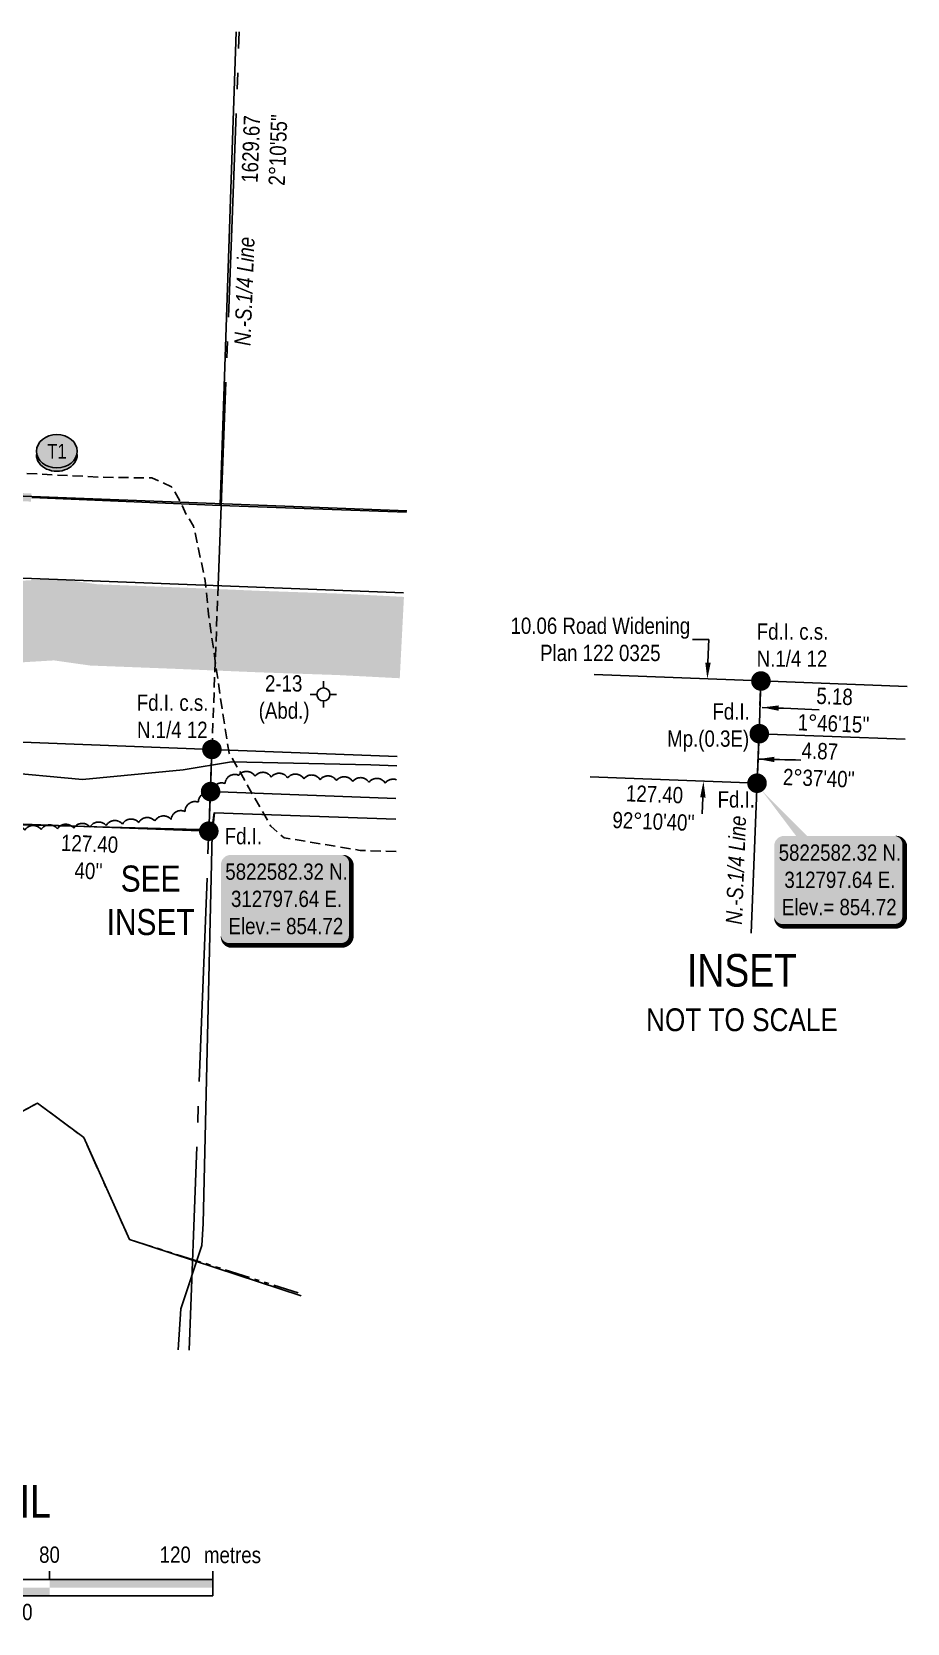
# Model space of a CAD drawing. Extents: x 311053 to 317465, y 5818876 to 5828373.
# Drawn here: x 313344 to 313881, y 5820110 to 5821087 of the extents above; entities that cross this region are included whole.
import ezdxf
from ezdxf.enums import TextEntityAlignment as Align

# ---------------------------------------------------------------- set-up
doc = ezdxf.new("R2010")
doc.units = 0
doc.header["$LTSCALE"] = 5
doc.header["$PDSIZE"] = 0.5
for name, pattern in [('0', [1, 1, 0]), ('foc-QUARTERLINE', [33, 25, -3, 2, -3]), ('foc-TOPO-ephemeral', [6.25, 3.125, -0.625, 0.625, -0.625, 0.625, -0.625]), ('foc-TRAV', [1.875, 1.25, -0.625]), ('UG_PIPE', [1.875, 1.25, -0.625])]:
    doc.linetypes.add(name, pattern=pattern)
doc.layers.get('Defpoints').update_dxf_attribs({"color": 9})
for name, color, linetype in [('AS-FENCE', 48, 'foc-FENCE'), ('AS-PIPE-UG', 44, 'UG_PIPE'), ('AS-ROADS', 254, 'Continuous'), ('AS-TELUS', 224, 'foc-TEL'), ('DETAIL-T', 7, 'Continuous'), ('F-WS-S', 190, 'Continuous'), ('L-BD', 7, 'Continuous'), ('L-MON', 1, 'Continuous'), ('L-SEC', 7, 'Continuous'), ('L-SECQ', 8, 'foc-QUARTERLINE'), ('L-TITLEDB', 4, 'Continuous'), ('L-TITLEDB-T', 4, 'Continuous'), ('P-CROSSINGS', 250, 'Continuous'), ('P-TRAV', 4, 'foc-TRAV'), ('T-BUSH', 110, '0'), ('T-DRAW', 143, 'foc-TOPO-ephemeral')]:
    doc.layers.add(name, color=color, linetype=linetype)
doc.layers.add('AS-GENERAL', color=48, linetype='Continuous', lineweight=18)
doc.styles.add('80', font='ARIALN.TTF', dxfattribs={"height": 10})
doc.styles.add('80CG', font='ARIALN.TTF', dxfattribs={"height": 10})
doc.styles.add('80L', font='ARIALN.TTF', dxfattribs={"height": 10})
doc.styles.add('foc-LtypeFont', font='ARIALN.TTF', dxfattribs={"height": 7.35})
doc.linetypes.add('foc-FENCE', pattern='A,10,-1,["X",foc-LtypeFont,S=0.2,R=0,X=-0.625,Y=-0.75],-1.24', length=12.24)
doc.linetypes.add('foc-TEL', pattern='A,2,-1,["T",foc-LtypeFont,S=0.2,R=0,X=-0.425,Y=-0.75],-1.24,8', length=12.24)
doc.linetypes.add('foc-TOPO-flowdirection-NOLINE', pattern='A,0,[">",foc-LtypeFont,S=0.3,R=0,X=0,Y=-0.945],-20,[">",foc-LtypeFont,S=0.3,R=0,X=0,Y=-0.945],0', length=20)
doc.dimstyles.new('Compass 5 000', dxfattribs={"dimscale": 5, "dimtxt": 9, "dimasz": 2, "dimexe": 0.2, "dimexo": 0.0625, "dimgap": 0.5, "dimtad": 0, "dimtih": 1, "dimtoh": 1, "dimzin": 0, "dimdsep": 46, "dimtxsty": '80CG', "dimcen": 0.1, "dimse1": 1, "dimse2": 1, "dimclrd": 256, "dimclrt": 256, "dimaunit": 1, "dimadec": 4, "dimazin": 0, "dimtfac": 0.06, "dimtofl": 0, "dimtmove": 0, "dimatfit": 1, "dimfxl": 0.2, "dimtolj": 1, "dimtzin": 0, "dimlwd": -1, "dimarcsym": 0})

# ---------------------------------------------------------------- blocks, each defined once
blk = doc.blocks.new('fdia')
at = {"color": 255, "const_width": 1}
blk.add_lwpolyline([(-0.5, 0, 1), (0.5, 0, 1)], format="xyb", close=True, dxfattribs=at)
blk = doc.blocks.new('Fdiaa')
blk.add_blockref('fdia', (0, 0))
blk = doc.blocks.new('fdib')
at = {"color": 1, "const_width": 1.6}
blk.add_lwpolyline([(-0.4, 0, 1), (0.4, 0, 1)], format="xyb", close=True, dxfattribs=at)
at = {"color": 1}
blk.add_circle((0, 0), 0.8, dxfattribs=at)
blk = doc.blocks.new('Fdibb')
blk.add_blockref('fdib', (0, 0))
blk = doc.blocks.new('fdicc')
for name in ['Fdibb', 'Fdiaa']:
    blk.add_blockref(name, (0, 0))
blk = doc.blocks.new('FDI')
blk.add_blockref('fdicc', (0, 0))
blk = doc.blocks.new('*D455')
at = {"layer": 'Defpoints', "color": 0, "transparency": 16777216}
for p in [(313757.45, 5820689.6), (313758.51, 5820689.56), (313755.07, 5820626.88)]:
    blk.add_point(p, dxfattribs=at)
at = {"layer": 'L-TITLEDB-T', "transparency": 16777216}
for p, q in [((313749.43, 5820713.81), (313759.43, 5820713.81)), ((313758.89, 5820699.55), (313759.27, 5820709.54)), ((313759.43, 5820713.81), (313759.27, 5820709.54)), ((313755.75, 5820616.84), (313755.37, 5820606.85))]:
    blk.add_line(p, q, dxfattribs=at)
for points in [[(313757.23, 5820699.61), (313760.56, 5820699.49), (313758.51, 5820689.56)], [(313754.08, 5820616.91), (313757.41, 5820616.78), (313756.13, 5820626.84)]]:
    blk.add_solid(points, dxfattribs=at)
at = {"layer": 'L-TITLEDB-T', "transparency": 16777216, "insert": (313692.86, 5820713.81), "char_height": 10, "attachment_point": 5, "style": '80CG'}
blk.add_mtext('\\A1;10.06 Road Widening\\PPlan 122 0325', dxfattribs=at)
blk = doc.blocks.new('*U520')
h = blk.add_hatch(color=254)
edge = h.paths.add_edge_path()
edge.add_line((-34, -28.5), (34, -28.5))
edge.add_arc((34, -22.5), 6, 270, 360)
edge.add_line((40, -22.5), (40, 21))
edge.add_arc((34, 21), 6, 0, 90)
edge.add_line((34, 27), (-34, 27))
edge.add_arc((-34, 21), 6, 90, 180)
edge.add_line((-40, 21), (-40, -22.5))
edge.add_arc((-34, -22.5), 6, 180, 270)
at = {"color": 1, "flags": 128}
blk.add_lwpolyline([(-47.81, 55.05, 0, 10, 0), (0, 0, 5, 5, 0)], format="xyseb", dxfattribs=at)
blk.add_lwpolyline([(-34, -28.5, 3, 3, 0), (34, -28.5, 3, 3, 0.414214), (40, -22.5, 3, 3, 0), (40, 21, 3, 0, 0.414214), (34, 27, 0, 0, 0), (-34, 27, 0, 0, 0.414214), (-40, 21, 0, 0, 0), (-40, -22.5, 0, 3, 0.414214)], format="xyseb", close=True, dxfattribs=at)
at = {"color": 1, "style": '80'}
blk.add_attdef('ENTER_TEXT_001', (-35.99, -5), '', height=10, dxfattribs=at)
blk = doc.blocks.new('Well_proximity')
h = blk.add_hatch(color=191)
h.dxf.hatch_style = 1
edge = h.paths.add_edge_path()
edge.add_ellipse((0, 0), major_axis=(-12.5, 0), ratio=0.816297, start_angle=0, end_angle=360)
h = blk.add_hatch(color=250)
h.dxf.hatch_style = 1
edge = h.paths.add_edge_path()
edge.add_ellipse((0, -2.05), major_axis=(-12.5, 0), ratio=0.816297, start_angle=0, end_angle=180)
edge.add_line((12.5, -2.05), (12.5, 0))
edge.add_ellipse((0, 0), major_axis=(-12.5, 0), ratio=0.816297, start_angle=0, end_angle=180, ccw=False)
edge.add_line((-12.5, 0), (-12.5, -2.05))
at = {"color": 250}
blk.add_ellipse((0, 0), major_axis=(-12.5, 0), ratio=0.816297, dxfattribs=at)
blk.add_ellipse((0, -2.05), major_axis=(-12.5, 0), ratio=0.816297, start_param=0, end_param=3.141593, dxfattribs=at)
at = {"color": 250, "style": '80L'}
blk.add_attdef('CROSSING', text='', height=9, dxfattribs=at).set_placement((0.09, 0.02), align=Align.MIDDLE_CENTER)
blk = doc.blocks.new('GABD')
for p, q in [((-0.81, 0), (-1.62, 0)), ((0, 0.81), (0, 1.62)), ((1.62, 0), (0.81, 0)), ((0, -0.81), (0, -1.62))]:
    blk.add_line(p, q)
blk.add_circle((0, 0), 0.8)
blk = doc.blocks.new('*U660')
h = blk.add_hatch(color=254)
edge = h.paths.add_edge_path()
edge.add_line((-34, -28.5), (34, -28.5))
edge.add_arc((34, -22.5), 6, 270, 360)
edge.add_line((40, -22.5), (40, 21))
edge.add_arc((34, 21), 6, 0, 90)
edge.add_line((34, 27), (-34, 27))
edge.add_arc((-34, 21), 6, 90, 180)
edge.add_line((-40, 21), (-40, -22.5))
edge.add_arc((-34, -22.5), 6, 180, 270)
at = {"color": 1, "flags": 128}
blk.add_lwpolyline([(-34, -28.5, 3, 3, 0), (34, -28.5, 3, 3, 0.414214), (40, -22.5, 3, 3, 0), (40, 21, 3, 0, 0.414214), (34, 27, 0, 0, 0), (-34, 27, 0, 0, 0.414214), (-40, 21, 0, 0, 0), (-40, -22.5, 0, 3, 0.414214)], format="xyseb", close=True, dxfattribs=at)
blk.add_lwpolyline([(-17.3, 13.52, 0, 10, 0), (0, 0, 5, 5, 0)], format="xyseb", dxfattribs=at)
at = {"color": 1, "style": '80'}
blk.add_attdef('ENTER_TEXT_001', (-35.99, -5), '', height=10, dxfattribs=at)
blk = doc.blocks.new('*U570')
at = {"color": 0}
for p, q in [((-150, 0), (-150, 15)), ((-150, 10), (150.24, 10)), ((-100, 10), (-100, 15)), ((-50, 10), (-50, 15)), ((50, 10), (50, 15)), ((150.24, 0), (150.24, 15)), ((-150, 0), (150.24, 0))]:
    blk.add_line(p, q, dxfattribs=at)
for points in [[(-140, 10), (-130, 10), (-140, 5), (-130, 5)], [(-120, 10), (-110, 10), (-120, 5), (-110, 5)], [(-100, 10), (-50, 10), (-100, 5), (-50, 5)], [(50, 10), (150.24, 10), (50, 5), (150.24, 5)], [(-150, 5), (-140, 5), (-150, 0), (-140, 0)], [(-130, 5), (-120, 5), (-130, 0), (-120, 0)], [(-110, 5), (-100, 5), (-110, 0), (-100, 0)], [(-50, 5), (50, 5), (-50, 0), (50, 0)]]:
    blk.add_solid(points, dxfattribs=at)
at = {"color": 0, "style": '80'}
blk.add_text('metres', height=10, dxfattribs=at).set_placement((162.24, 20), align=Align.CENTER)
at = {"color": 0, "char_height": 10, "style": '80'}
for s, insert, attachment_point in [('0', (-150, 30.21), 2), ('20', (-100, 30.21), 2), ('40', (-50, 30.21), 2), ('80', (50, 30.21), 2), ('120', (136.7, 30.22), 3), ('SCALE 1:2,000', (0.12, -5), 2)]:
    blk.add_mtext(s, dxfattribs=dict(at, insert=insert, attachment_point=attachment_point))

msp = doc.modelspace()

# ---------------------------------------------------------------- linework, layer by layer
at = {"layer": 'AS-FENCE', "flags": 128}
for points in [[(313459.736, 5820796.658), (313469.538, 5821086.72)], [(313344.201, 5820800.968), (313459.936, 5820796.023), (313574.064, 5820791.835)], [(313567.443, 5820603.489), (313456.021, 5820607.443), (313454.536, 5820596.988), (313329.021, 5820600.208)], [(313434.005, 5820277.764), (313435.616, 5820302.978), (313448.411, 5820341.868), (313449.196, 5820355.443), (313454.771, 5820594.118), (313456.106, 5820607.388)]]:
    msp.add_lwpolyline(points, dxfattribs=at)
at = {"layer": 'AS-GENERAL', "const_width": 4.999, "flags": 128}
msp.add_lwpolyline([(313285.566, 5820803.138), (313343.786, 5820800.913)], dxfattribs=at)
at = {"layer": 'AS-PIPE-UG', "flags": 128}
msp.add_lwpolyline([(313567.6, 5820583.683), (313545.631, 5820584.323), (313498.866, 5820592.113), (313490.686, 5820599.248), (313465.186, 5820644.083), (313461.111, 5820669.248), (313452.751, 5820727.618), (313450.501, 5820750.058), (313445.606, 5820772.908), (313443.416, 5820783.253), (313438.871, 5820790.468), (313435.046, 5820798.858), (313429.906, 5820807.568), (313417.841, 5820812.908), (313387.371, 5820813.348), (313320.241, 5820816.703), (313251.856, 5820819.673), (313176.046, 5820823.983), (313115.746, 5820826.228), (313031.831, 5820830.153), (313012.116, 5820831.048), (312974.436, 5820833.093), (312924.626, 5820835.113), (312905.351, 5820835.478), (312840.031, 5820838.718), (312794.971, 5820840.233), (312739.686, 5820843.908), (312654.671, 5820846.178)], dxfattribs=at)
at = {"layer": 'AS-ROADS', "const_width": 49.995, "flags": 128}
msp.add_lwpolyline([(312510.843, 5820754.804), (312515.716, 5820754.628), (312566.381, 5820752.763), (312617.301, 5820750.798), (312668.191, 5820749.123), (312719.056, 5820747.323), (312769.966, 5820745.458), (312820.946, 5820743.548), (312871.891, 5820741.723), (312922.781, 5820739.768), (312973.641, 5820737.818), (313024.801, 5820736.128), (313075.466, 5820734.748), (313126.221, 5820733.158), (313177.386, 5820731.323), (313228.846, 5820728.988), (313279.986, 5820726.468), (313330.971, 5820724.378), (313358.721, 5820726.053), (313382.12, 5820722.733), (313432.746, 5820720.768), (313483.391, 5820718.643), (313532.766, 5820716.937), (313571.124, 5820714.958)], dxfattribs=at)
at = {"layer": 'AS-TELUS', "flags": 128}
msp.add_lwpolyline([(312506.665, 5820644.933), (312709.556, 5820635.088), (312817.071, 5820631.748), (312889.361, 5820646.708), (312946.826, 5820647.028), (312993.586, 5820645.743), (313040.616, 5820643.118), (313105.141, 5820639.318), (313168.761, 5820635.843), (313221.291, 5820633.593), (313263.236, 5820636.613), (313322.151, 5820632.818), (313375.341, 5820627.843), (313436.931, 5820633.723), (313466.716, 5820638.728), (313552.076, 5820636.813), (313568.114, 5820636.227)], dxfattribs=at)
at = {"layer": 'Defpoints'}
for p, q in [((313791.366, 5820688.307), (313790.366, 5820655.964)), ((313790.366, 5820655.964), (313788.972, 5820625.589)), ((313454.616, 5820646.313), (313453.816, 5820620.438)), ((313453.816, 5820620.438), (313452.701, 5820596.138))]:
    msp.add_line(p, q, dxfattribs=at)
msp.add_point((313523.006, 5820680.058), dxfattribs=at)
at = {"layer": 'L-SEC'}
for p, q in [((313572.177, 5820742.488), (312511.908, 5820782.826)), ((313791.366, 5820688.307), (313689.063, 5820692.199)), ((313791.366, 5820688.307), (313881.043, 5820684.889)), ((313454.616, 5820646.313), (312508.086, 5820682.324)), ((313790.366, 5820655.964), (313879.81, 5820652.543)), ((313454.616, 5820646.313), (313568.333, 5820641.979)), ((313686.677, 5820629.478), (313788.972, 5820625.589))]:
    msp.add_line(p, q, dxfattribs=at)
at = {"layer": 'L-SECQ'}
for p, q in [((313458.445, 5820746.815), (313471.392, 5821086.667)), ((313785.466, 5820533.454), (313791.366, 5820688.307)), ((313440.566, 5820277.534), (313454.616, 5820646.313))]:
    msp.add_line(p, q, dxfattribs=at)
at = {"layer": 'L-TITLEDB'}
for p, q in [((312513.82, 5820833.114), (313574.1, 5820792.797)), ((312506.178, 5820632.13), (313452.701, 5820596.138)), ((313453.816, 5820620.438), (313567.344, 5820616.097))]:
    msp.add_line(p, q, dxfattribs=at)
at = {"layer": 'P-TRAV'}
msp.add_line((313458.445, 5820746.815), (313454.616, 5820646.313), dxfattribs=at)
at = {"layer": 'T-BUSH', "flags": 128}
msp.add_lwpolyline([(313567.789, 5820627.745, 0.3240079), (313560.93, 5820625.697, 0.5205671), (313550.94, 5820626.128, 0.5205671), (313540.954, 5820626.638, 0.5205671), (313530.97, 5820627.186, 0.5205671), (313520.986, 5820627.735, 0.5205671), (313511.002, 5820628.283, 0.5205671), (313501.019, 5820628.832, 0.5205671), (313491.035, 5820629.38, 0.5205671), (313481.051, 5820629.929, 0.5205671), (313471.067, 5820630.477, 0.5205671), (313462.685, 5820625.412, 0.5205671), (313454.495, 5820619.676, 0.5205671), (313446.305, 5820613.94, 0.5205671), (313438.115, 5820608.204, 0.5205671), (313429.608, 5820603.328, 0.5205671), (313419.653, 5820602.394, 0.5205671), (313409.698, 5820601.46, 0.5205671), (313399.743, 5820600.525, 0.5205671), (313389.787, 5820599.591, 0.5205671), (313379.832, 5820598.656, 0.5205671), (313369.86, 5820597.98, 0.5205671), (313359.868, 5820597.592, 0.5205671), (313349.877, 5820597.204, 0.5205671), (313339.885, 5820596.816, 0.5205671), (313329.894, 5820596.429, 0.5205671), (313320.252, 5820593.843, 0.5205671), (313310.633, 5820591.112, 0.5205671), (313301.014, 5820588.382, 0.5205671), (313291.395, 5820585.651, 0.5205671), (313281.776, 5820582.921, 0.5205671), (313272.157, 5820580.19, 0.5205671), (313262.538, 5820577.459, 0.5205671), (313252.919, 5820574.729, 0.5205671), (313244.847, 5820570.869, 0.5205671), (313245.174, 5820560.876, 0.5205671), (313245.502, 5820550.882, 0.5205671), (313245.829, 5820540.888, 0.5205671), (313246.157, 5820530.895, 0.5205671), (313246.484, 5820520.901, 0.5205671), (313246.812, 5820510.908, 0.5205671), (313247.14, 5820500.914, 0.5205671), (313246.203, 5820491.393, 0.5205671), (313239.397, 5820484.068, 0.5205671), (313232.591, 5820476.743, 0.5205671), (313225.785, 5820469.417, 0.5205671), (313220.228, 5820461.35, 0.5205671), (313217.048, 5820451.87, 0.5205671), (313213.867, 5820442.391, 0.5205671), (313210.687, 5820432.911, 0.5205671), (313215.858, 5820426.862, 0.5205671), (313224.784, 5820422.356, 0.5205671), (313233.71, 5820417.85, 0.5205671), (313242.636, 5820413.344, 0.5205671), (313251.562, 5820408.838, 0.5205671), (313260.488, 5820404.331, 0.5205671), (313269.414, 5820399.825, 0.5205671), (313278.34, 5820395.319, 0.5205671), (313274.284, 5820387.265, 0.5205671), (313268.891, 5820378.846, 0.5205671), (313263.497, 5820370.426, 0.5205671), (313258.103, 5820362.007, 0.5205671), (313252.709, 5820353.588, 0.5205671), (313252.723, 5820345.258, 0.5205671), (313258.395, 5820337.023, 0.5205671), (313264.066, 5820328.788, 0.5205671), (313270.094, 5820321.041, 0.5205671), (313279.665, 5820318.148, 0.5205671), (313289.236, 5820315.255, 0.5205671), (313298.808, 5820312.362, 0.5205671), (313308.379, 5820309.469, 0.5205671), (313316.841, 5820305.162, 0.5205671), (313321.923, 5820296.551, 0.5205671), (313327.005, 5820287.94, 0.2890624), (313327.889, 5820281.487)], format="xyb", dxfattribs=at)
at = {"layer": 'T-DRAW', "flags": 128}
msp.add_lwpolyline([(313236.911, 5820633.928), (313230.196, 5820550.378), (313232.441, 5820468.718), (313243.821, 5820470.223), (313279.661, 5820444.158), (313298.266, 5820424.548), (313320.596, 5820414.953), (313347.691, 5820429.198), (313376.036, 5820408.053), (313404.051, 5820345.508), (313509.649, 5820312.128)], dxfattribs=at)
at = {"layer": 'T-DRAW', "linetype": 'foc-TOPO-flowdirection-NOLINE', "flags": 128}
msp.add_lwpolyline([(313236.911, 5820633.928), (313230.196, 5820550.378), (313232.441, 5820468.718), (313243.821, 5820470.223), (313279.661, 5820444.158), (313298.266, 5820424.548), (313320.596, 5820414.953), (313347.691, 5820429.198), (313376.036, 5820408.053), (313404.051, 5820345.508), (313509.379, 5820310.976)], dxfattribs=at)

# ---------------------------------------------------------------- block references
at = {"layer": 'DETAIL-T', "color": 5, "linetype": 'ByBlock'}
ref = msp.add_blockref('*U520', (313839.564, 5820566.228), dxfattribs=dict(at, xscale=0.9998991, yscale=0.9998991, zscale=0.9998991))
ref.add_attrib('ENTER_TEXT_001', '5822582.32 N.', (313802.249, 5820577.999), dxfattribs={"layer": '0', "color": 1, "height": 9.99899, "style": '80'})
ref.add_attrib('ENTER_TEXT_002', '312797.64 E.', (313805.748, 5820561.293), dxfattribs={"layer": '0', "color": 1, "height": 9.99899, "style": '80'})
ref.add_attrib('ENTER_TEXT_003', 'Elev.= 854.72', (313804.224, 5820544.587), dxfattribs={"layer": '0', "color": 1, "height": 9.99899, "style": '80'})
ref = msp.add_blockref('*U660', (313500.14, 5820554.544), dxfattribs=dict(at, xscale=0.9998991, yscale=0.9998991, zscale=0.9998991))
ref.add_attrib('ENTER_TEXT_001', '5822582.32 N.', (313462.824, 5820566.315), dxfattribs={"layer": '0', "color": 1, "height": 9.99899, "style": '80'})
ref.add_attrib('ENTER_TEXT_002', '312797.64 E.', (313466.323, 5820549.609), dxfattribs={"layer": '0', "color": 1, "height": 9.99899, "style": '80'})
ref.add_attrib('ENTER_TEXT_003', 'Elev.= 854.72', (313464.799, 5820532.903), dxfattribs={"layer": '0', "color": 1, "height": 9.99899, "style": '80'})
at = {"layer": 'DETAIL-T', "linetype": 'Continuous', "xscale": 0.9998991, "yscale": 0.9998991, "zscale": 0.9998991}
msp.add_blockref('*U570', (313305.008, 5820126.926), dxfattribs=at)
at = {"layer": 'F-WS-S', "xscale": 4.999495499999916, "yscale": 4.999495499999916, "zscale": 4.999495499999916}
msp.add_blockref('GABD', (313523.006, 5820680.058), dxfattribs=at)
at = {"layer": 'L-MON'}
for p, xscale, yscale, zscale in [((313791.366, 5820688.307), 4.999495499999933, 4.999495499999933, 4.999495499999933), ((313790.366, 5820655.964), 4.999495499999933, 4.999495499999933, 4.999495499999933), ((313454.616, 5820646.313), 4.999495499999981, 4.999495499999981, 4.999495499999981), ((313788.972, 5820625.589), 4.999495499999933, 4.999495499999933, 4.999495499999933), ((313453.816, 5820620.438), 4.999495499999981, 4.999495499999981, 4.999495499999981), ((313452.701, 5820596.138), 4.999495499999981, 4.999495499999981, 4.999495499999981)]:
    msp.add_blockref('FDI', p, dxfattribs=dict(at, xscale=xscale, yscale=yscale, zscale=zscale))
at = {"layer": 'P-CROSSINGS', "xscale": 0.9998991, "yscale": 0.9998991, "zscale": 0.9998991}
msp.add_blockref('Well_proximity', (313359.481, 5820829.287), dxfattribs=at).add_auto_attribs({'CROSSING': 'T1'})

# ---------------------------------------------------------------- texts
at = {"layer": 'DETAIL-T', "color": 3, "attachment_point": 5, "style": '80CG'}
for s, insert, char_height, width in [('SEE\\PINSET', (313417.024, 5820553.613), 15.9984, 53.78622), ('INSET\\P{\\H0.7x;NOT TO SCALE}', (313779.726, 5820496.967), 19.99798, 116.96309), ('DETAIL', (313315.697, 5820184.862), 19.998, 223.83544)]:
    msp.add_mtext(s, dxfattribs=dict(at, insert=insert, char_height=char_height, width=width))
at = {"layer": 'F-WS-S', "insert": (313487.834, 5820691.839), "char_height": 9.99899, "attachment_point": 1, "style": '80L'}
msp.add_mtext_dynamic_manual_height_columns('\\pi-0.65341;2-13\\P\\pi-4.5275;(Abd.)', width=20.75098, gutter_width=50, heights=[0], dxfattribs=at)
at = {"layer": 'L-BD', "insert": (313473.46, 5821014.988), "char_height": 9.999, "attachment_point": 2, "rotation": 87.8223, "style": '80L'}
msp.add_mtext_dynamic_manual_height_columns('1629.67\\P2°10\'55"', width=49.58281, gutter_width=50, heights=[0], dxfattribs=at)
at = {"layer": 'L-BD', "attachment_point": 2, "style": '80L'}
for s, insert, char_height, width, rotation in [("5.18 1°46'15''", (313836.761, 5820683.877), 9.99899, 49.16556, 357.821213), ("4.87 2°37'40''", (313827.731, 5820650.299), 9.99899, 50.06703, 357.822341), ("127.40\\P92°10'40'' ", (313726.31, 5820623.798), 9.99899, 15.22466, 357.8223), ("127.40\\P40'' ", (313379.773, 5820593.422), 9.999, 38.06165, 357.8223)]:
    msp.add_mtext(s, dxfattribs=dict(at, insert=insert, char_height=char_height, width=width, rotation=rotation))
at = {"layer": 'L-MON', "attachment_point": 1, "style": '80L'}
for s, width, insert, char_height in [('Fd.I. c.s.\\PN.1/4 12', 43.06044, (313788.779, 5820723.673), 9.999), ('\\pi1.066;Fd.I. c.s.\\P\\pi1.2161;N.1/4 12', 43.06044, (313407.467, 5820680.005), 9.99899), ('\\pi22.08;Fd.I.\\P\\pi-5.6795;Mp.(0.3E)', 43.06044, (313739.519, 5820674.638), 9.99899), ('\\pi1.0639;Fd.I.', 22.04407, (313763.718, 5820620.641), 9.99899), ('\\pi1.0639;Fd.I.', 22.04407, (313461.364, 5820598.089), 9.99899)]:
    msp.add_mtext_dynamic_manual_height_columns(s, width=width, gutter_width=50, heights=[0], dxfattribs=dict(at, insert=insert, char_height=char_height))
at = {"layer": 'L-SECQ', "char_height": 9.99899, "attachment_point": 1, "rotation": 87.818231, "style": '80L'}
for insert in [(313468.272, 5820894.261), (313769.753, 5820539.062)]:
    msp.add_mtext_dynamic_manual_height_columns('{\\fArial Narrow|b0|i1|c0|p34;N.-S.1/4 Line}', width=66.67572, gutter_width=50, heights=[0], dxfattribs=dict(at, insert=insert))

# ---------------------------------------------------------------- dimensions: what is measured, and where the dimension line sits
at = {"layer": 'L-TITLEDB-T'}
dim = msp.add_linear_dim(base=(313758.512, 5820689.557), p1=(313755.067, 5820626.877), p2=(313757.453, 5820689.598), angle=87.821213, text='10.06 Road Widening\\PPlan 122 0325', dimstyle='Compass 5 000', override={"dimtmove": 1, "dimfxlon": 1}, dxfattribs=at)
dim.commit()
dim.dimension.update_dxf_attribs({"geometry": '*D455', "text_midpoint": (313754.145, 5820713.806), "dimtype": 161})

# ---------------------------------------------------------------- leaders
at = {"layer": 'L-BD', "path_type": 1}
for points in [[(313792.228, 5820672.091), (313827.022, 5820670.641)], [(313789.65, 5820640.372), (313815.82, 5820639.801)]]:
    msp.add_leader(points, dimstyle='Compass 5 000', override={"dimgap": 0.5, "dimtad": 0}, dxfattribs=at)

doc.saveas('drawing.dxf')
